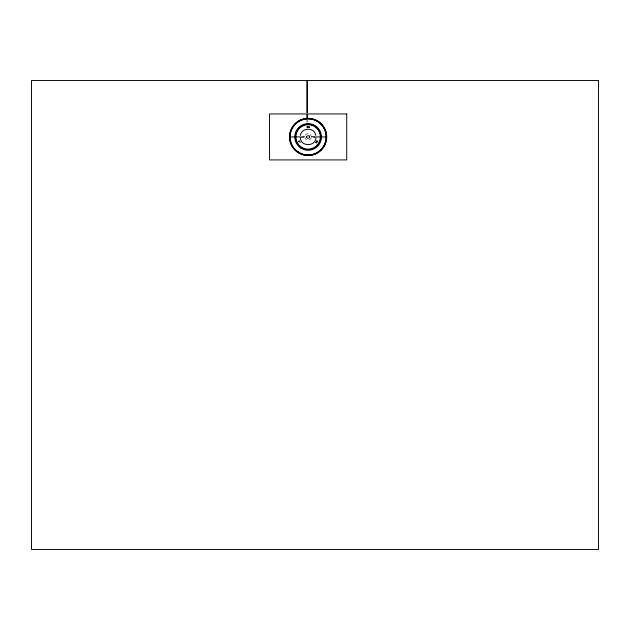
<?xml version="1.0" encoding="UTF-8"?>
<svg xmlns="http://www.w3.org/2000/svg" width="630" height="630" viewBox="0 0 630 630"><rect width="100%" height="100%" fill="white"/><g stroke="black" fill="none" stroke-linecap="round" stroke-linejoin="round"><path stroke-width="0.47" stroke-dasharray="3.15 2.36" d="M306.928 127.103L309.267 127.512L309.306 127.103M316.677 143.254L315.693 142.656L316.898 140.632L317.614 141.419M309.598 137.23L309.393 137.749M316.567 141.128L316.851 140.647L317.882 141.23L317.599 141.726M315.976 142.16L315.693 142.64L316.882 140.663M317.008 142.758L317.851 141.222M309.188 138.001L308.991 138.167M298.36 141.191L299.329 140.632L300.541 142.656L299.549 143.254L299.226 142.758M298.651 141.404L299.368 140.986L300.234 142.482L299.549 143.246L298.384 141.222L298.628 141.726M309.298 126.362L306.928 126.362L306.96 127.48L309.267 127.48L306.928 127.48L306.928 126.362L309.267 126.362L309.267 127.48L308.708 127.512M301.62 136.568L304.904 136.568M311.322 136.568L314.614 136.568M301.242 136.93L314.992 136.93M300.793 137.301L304.904 137.301M311.322 137.301A3.229 3.229 0 0 0 306.826 133.977A3.229 3.229 0 0 0 306.196 139.529A3.229 3.229 0 0 0 311.322 137.301L314.614 137.301M306.96 126.323L307.519 126.323M308.409 135.45L308.692 135.537M316.858 140.986L317.583 141.404M315.992 142.482L316.717 142.9M307.275 138.19L307.353 138.246A1.48 1.48 0 0 0 309.59 137.041A1.512 1.512 0 0 0 307.456 135.568A1.512 1.512 0 0 0 307.267 138.19A1.512 1.512 0 0 0 309.629 137.041A1.48 1.48 0 0 0 307.471 135.6A1.48 1.48 0 0 0 307.282 138.159L306.771 137.631M309.393 136.112L308.952 135.678L309.511 136.356M308.983 126.504L308.983 127.331M307.424 120.503L307.424 122.031M307.251 126.504L307.251 127.331M306.873 120.503L306.873 122.031M314.961 136.442A6.859 6.859 0 0 1 314.905 137.907"/><path stroke-width="0.94" d="M315.945 137.702C315.536 146.9 300.699 146.9 300.282 137.702M300.392 135.395C301.557 127.165 314.669 127.165 315.835 135.395M289.863 136.93L300.478 136.93M315.756 136.93L326.371 136.93M307.424 80.553L307.424 112.66M307.424 114.865L307.424 117.613M306.873 80.553L306.873 112.66M306.873 114.865L306.873 117.613M598.5 80.553L31.5 80.553L31.5 549.447L598.5 549.447L598.5 80.553M346.728 113.951L269.506 113.951L269.506 159.918L346.728 159.918L346.728 113.951M300.982 147.475A12.726 12.726 0 0 0 320.804 137.844A12.726 12.726 0 0 0 302.558 125.488A12.726 12.726 0 0 0 300.982 147.475M300.652 147.963A13.325 13.325 0 0 0 321.402 137.883A13.325 13.325 0 0 0 302.298 124.953A13.325 13.325 0 0 0 300.652 147.963M302.006 147.522A12.222 12.222 0 0 0 320.339 136.93A12.222 12.222 0 0 0 302.006 126.346A12.222 12.222 0 0 0 302.006 147.522M297.683 152.35A18.616 18.616 0 0 0 326.686 138.261A18.616 18.616 0 0 0 299.982 120.188A18.616 18.616 0 0 0 297.683 152.35M297.99 151.838A18.018 18.018 0 0 0 326.08 138.246A18.018 18.018 0 0 0 300.274 120.716A18.018 18.018 0 0 0 297.99 151.838M298.927 152.846A18.38 18.38 0 0 0 326.49 136.93A18.38 18.38 0 0 0 298.927 121.015A18.38 18.38 0 0 0 298.927 152.846M297.856 152.035A18.254 18.254 0 0 0 326.316 138.269A18.254 18.254 0 0 0 300.163 120.503A18.254 18.254 0 0 0 297.856 152.035"/></g></svg>
